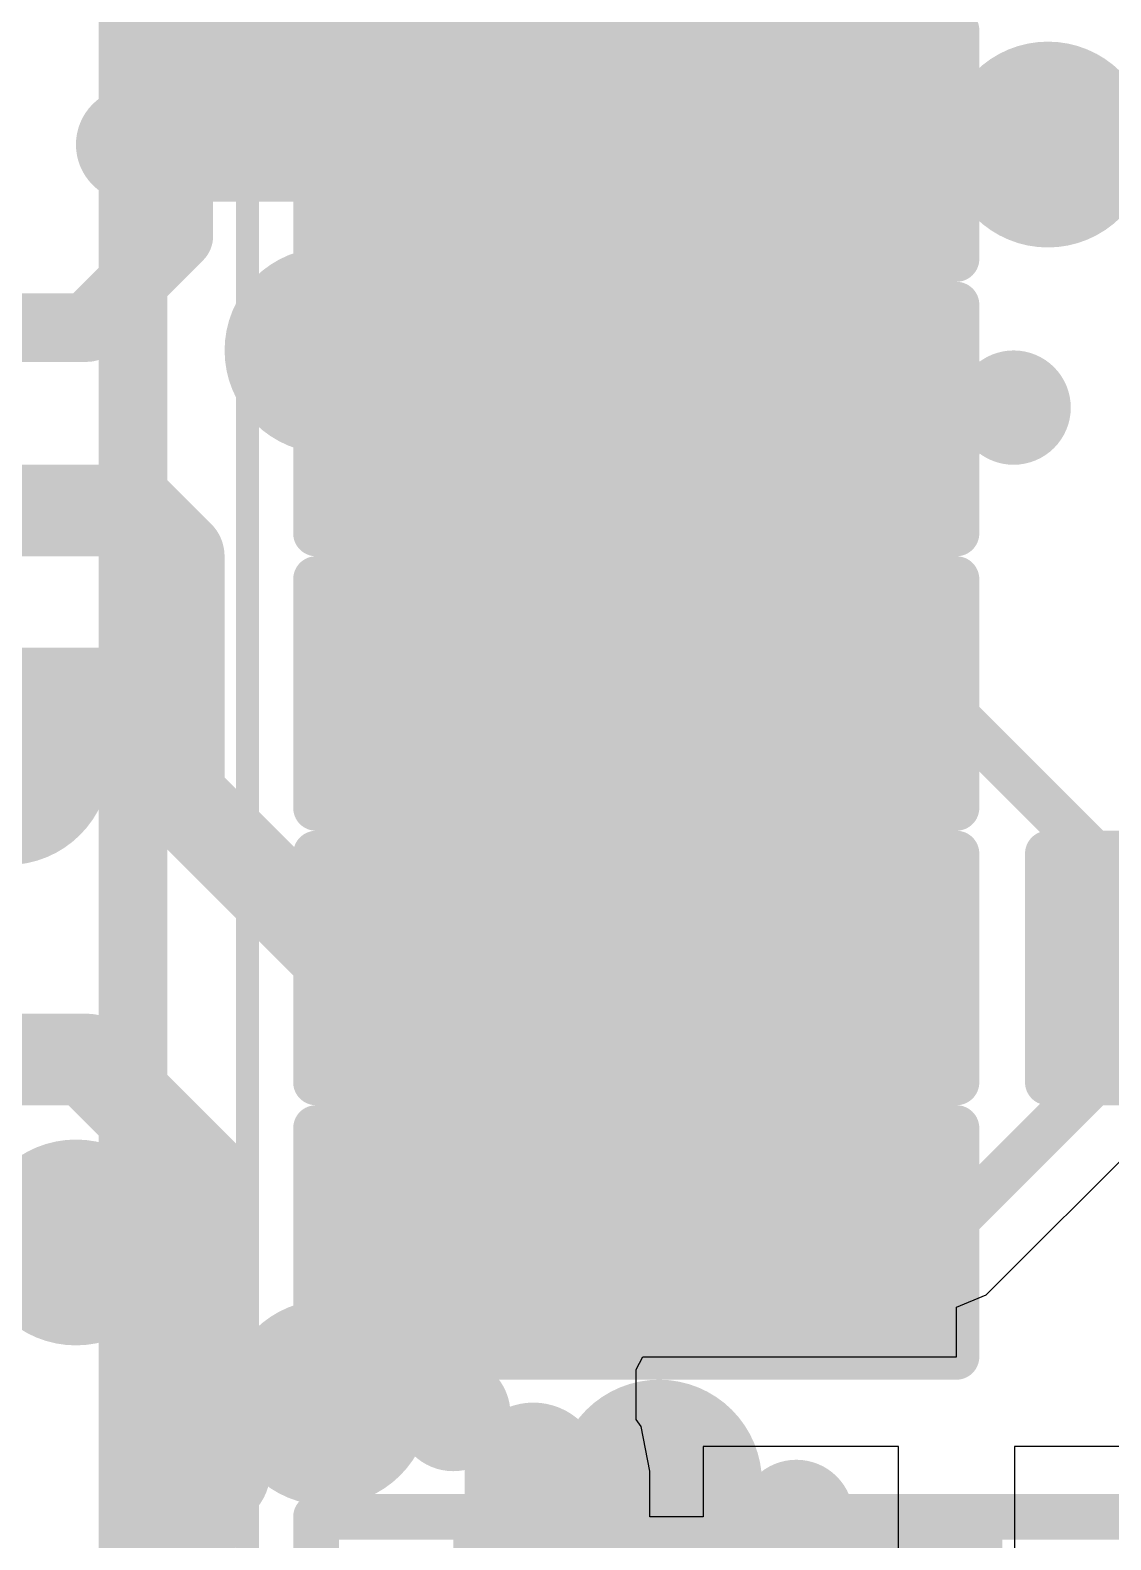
# Model space of a CAD drawing. Header units: millimetres. Extents: x 15 to 120, y 22 to 104.
# Drawn here: x 64.775 to 67.137, y 55.15 to 58.45 of the extents above; entities that cross this region are included whole.
import ezdxf

# ---------------------------------------------------------------- set-up
doc = ezdxf.new("R2010")
doc.units = ezdxf.units.MM
for name, color, linetype in [('Mechanical13', 56, 'Continuous'), ('Mechanical15', 56, 'Continuous'), ('MultiLayer', 9, 'Continuous'), ('TopLayer', 1, 'Continuous'), ('TopOverlay', 2, 'Continuous'), ('TopPaste', 8, 'Continuous'), ('TopSolder', 216, 'Continuous')]:
    doc.layers.add(name, color=color, linetype=linetype)

msp = doc.modelspace()

# ---------------------------------------------------------------- linework, layer by layer
at = {"layer": 'Mechanical13', "const_width": 0.0999998}
for points in [[(64.99999953999999, 53.00000322), (64.99999953999999, 67.00000315999999)], [(65.78500178, 58.03500203999999), (65.78500178, 58.36500392)], [(65.78500178, 58.36500392), (66.41500051999999, 58.36500392)], [(66.41500051999999, 58.03500203999999), (66.41500051999999, 58.36500392)], [(65.78500178, 58.03500203999999), (66.41500051999999, 58.03500203999999)], [(65.78499923999999, 57.43501086), (65.78499923999999, 57.76500765999999)], [(65.78499923999999, 57.76500765999999), (66.41502084, 57.76500765999999)], [(66.41502084, 57.43501086), (66.41502084, 57.76500765999999)], [(65.78499923999999, 57.43501086), (66.41502084, 57.43501086)], [(65.78500178, 57.16500124), (66.41500051999999, 57.16500124)], [(65.78500178, 56.83499936), (65.78500178, 57.16500124)], [(66.41500051999999, 56.83499936), (66.41500051999999, 57.16500124)], [(65.78500178, 56.83499936), (66.41500051999999, 56.83499936)], [(65.78502209999999, 56.56499228), (66.4149929, 56.56499228)], [(65.78502209999999, 56.23499547999999), (65.78502209999999, 56.56499228)], [(66.4149929, 56.23499547999999), (66.4149929, 56.56499228)], [(65.78502209999999, 56.23499547999999), (66.4149929, 56.23499547999999)], [(65.78499923999999, 55.63499668), (65.78499923999999, 55.96499856)], [(65.78499923999999, 55.96499856), (66.41499798, 55.96499856)], [(66.41499798, 55.63499668), (66.41499798, 55.96499856)], [(65.78499923999999, 55.63499668), (66.41499798, 55.63499668)], [(65.75000312, 55.150004), (66.85000346, 55.150004)], [(65.75000312, 54.55000519999999), (65.75000312, 55.150004)], [(66.85000346, 54.55000519999999), (66.85000346, 55.150004)]]:
    msp.add_lwpolyline(points, dxfattribs=at)
at = {"layer": 'Mechanical13', "const_width": 0.0499999}
for points in [[(65.76000309999999, 58.36500392, 1), (65.81000046, 58.36500392, 1)], [(65.76000309999999, 58.36500392, 1), (65.81000046, 58.36500392, 1)], [(66.39000184, 58.36500392, 1), (66.4399992, 58.36500392, 1)], [(66.39000184, 58.36500392, 1), (66.4399992, 58.36500392, 1)], [(65.76000309999999, 58.03500203999999, 1), (65.81000046, 58.03500203999999, 1)], [(65.76000309999999, 58.03500203999999, 1), (65.81000046, 58.03500203999999, 1)], [(66.39000184, 58.03500203999999, 1), (66.4399992, 58.03500203999999, 1)], [(66.39000184, 58.03500203999999, 1), (66.4399992, 58.03500203999999, 1)], [(65.76000056, 57.76500765999999, 1), (65.80999792, 57.76500765999999, 1)], [(65.76000056, 57.76500765999999, 1), (65.80999792, 57.76500765999999, 1)], [(66.39002216, 57.76500765999999, 1), (66.44001951999999, 57.76500765999999, 1)], [(66.39002216, 57.76500765999999, 1), (66.44001951999999, 57.76500765999999, 1)], [(65.76000056, 57.43501086, 1), (65.80999792, 57.43501086, 1)], [(65.76000056, 57.43501086, 1), (65.80999792, 57.43501086, 1)], [(66.39002216, 57.43501086, 1), (66.44001951999999, 57.43501086, 1)], [(66.39002216, 57.43501086, 1), (66.44001951999999, 57.43501086, 1)], [(65.76000309999999, 57.16500124, 1), (65.81000046, 57.16500124, 1)], [(65.76000309999999, 57.16500124, 1), (65.81000046, 57.16500124, 1)], [(66.39000184, 57.16500124, 1), (66.4399992, 57.16500124, 1)], [(66.39000184, 57.16500124, 1), (66.4399992, 57.16500124, 1)], [(65.76000309999999, 56.83499936, 1), (65.81000046, 56.83499936, 1)], [(65.76000309999999, 56.83499936, 1), (65.81000046, 56.83499936, 1)], [(66.39000184, 56.83499936, 1), (66.4399992, 56.83499936, 1)], [(66.39000184, 56.83499936, 1), (66.4399992, 56.83499936, 1)], [(65.76002342, 56.56499228, 1), (65.81002078, 56.56499228, 1)], [(65.76002342, 56.56499228, 1), (65.81002078, 56.56499228, 1)], [(66.38999421999999, 56.56499228, 1), (66.43999158, 56.56499228, 1)], [(66.38999421999999, 56.56499228, 1), (66.43999158, 56.56499228, 1)], [(65.76002342, 56.23499547999999, 1), (65.81002078, 56.23499547999999, 1)], [(65.76002342, 56.23499547999999, 1), (65.81002078, 56.23499547999999, 1)], [(66.38999421999999, 56.23499547999999, 1), (66.43999158, 56.23499547999999, 1)], [(66.38999421999999, 56.23499547999999, 1), (66.43999158, 56.23499547999999, 1)], [(65.76000056, 55.96499856, 1), (65.80999792, 55.96499856, 1)], [(65.76000056, 55.96499856, 1), (65.80999792, 55.96499856, 1)], [(66.3899993, 55.96499856, 1), (66.43999665999999, 55.96499856, 1)], [(66.3899993, 55.96499856, 1), (66.43999665999999, 55.96499856, 1)], [(65.76000056, 55.63499668, 1), (65.80999792, 55.63499668, 1)], [(65.76000056, 55.63499668, 1), (65.80999792, 55.63499668, 1)], [(66.3899993, 55.63499668, 1), (66.43999665999999, 55.63499668, 1)], [(66.3899993, 55.63499668, 1), (66.43999665999999, 55.63499668, 1)], [(65.72500443999999, 55.150004, 1), (65.7750018, 55.150004, 1)], [(65.72500443999999, 55.150004, 1), (65.7750018, 55.150004, 1)], [(66.82500478, 55.150004, 1), (66.87500213999999, 55.150004, 1)], [(66.82500478, 55.150004, 1), (66.87500213999999, 55.150004, 1)]]:
    msp.add_lwpolyline(points, format="xyb", close=True, dxfattribs=at)
at = {"layer": 'Mechanical15'}
for points, const_width in [([(65.25000158, 52.75000118), (65.25000158, 67.25000265999999)], 0.0499999), ([(65.40000128, 57.95000348), (65.40000128, 58.45000247999999)], 0.0999998), ([(65.40000128, 58.45000247999999), (66.80000102, 58.45000247999999)], 0.0999998), ([(66.80000102, 57.95000348), (66.80000102, 58.45000247999999)], 0.0999998), ([(66.09999988, 58.03500203999999), (66.09999988, 58.36500392)], 0.0999998), ([(65.93500148, 58.20000297999999), (66.26500082, 58.20000297999999)], 0.0999998), ([(65.40000128, 57.95000348), (66.80000102, 57.95000348)], 0.0999998), ([(65.39998604, 57.35002246), (65.39998604, 57.84999606)], 0.0999998), ([(65.39998604, 57.84999606), (66.79998324, 57.84999606)], 0.0999998), ([(66.79998324, 57.35002246), (66.79998324, 57.84999606)], 0.0999998), ([(66.10001004, 57.43501086), (66.10001004, 57.76500765999999)], 0.0999998), ([(65.93501164, 57.60000926), (66.26500844, 57.60000926)], 0.0999998), ([(65.39998604, 57.35002246), (66.79998324, 57.35002246)], 0.0999998), ([(65.40000128, 57.2499998), (66.80000102, 57.2499998)], 0.0999998), ([(65.40000128, 56.7500008), (65.40000128, 57.2499998)], 0.0999998), ([(66.80000102, 56.7500008), (66.80000102, 57.2499998)], 0.0999998), ([(66.10000242, 56.83499936), (66.10000242, 57.16500124)], 0.0999998), ([(65.93500148, 57.0000003), (66.26500082, 57.0000003)], 0.0999998), ([(65.40000128, 56.7500008), (66.80000102, 56.7500008)], 0.0999998), ([(65.4000089, 56.64998068), (66.80000609999999, 56.64998068)], 0.0999998), ([(65.4000089, 56.15000707999999), (65.4000089, 56.64998068)], 0.0999998), ([(66.80000609999999, 56.15000707999999), (66.80000609999999, 56.64998068)], 0.0999998), ([(67.00000315999999, 56.65000354), (68.40000289999999, 56.65000354)], 0.0999998), ([(67.00000315999999, 56.15000454), (67.00000315999999, 56.65000354)], 0.0999998), ([(66.09998209999999, 56.23499547999999), (66.09998209999999, 56.56499228)], 0.0999998), ([(65.93498369999999, 56.39999388), (66.2649805, 56.39999388)], 0.0999998), ([(65.4000089, 56.15000707999999), (66.80000609999999, 56.15000707999999)], 0.0999998), ([(67.00000315999999, 56.15000454), (68.40000289999999, 56.15000454)], 0.0999998), ([(65.39999874, 55.54999812), (65.39999874, 56.04999711999999)], 0.0999998), ([(65.39999874, 56.04999711999999), (66.79999848, 56.04999711999999)], 0.0999998), ([(66.79999848, 55.54999812), (66.79999848, 56.04999711999999)], 0.0999998), ([(66.09999988, 55.63499668), (66.09999988, 55.96499856)], 0.0999998), ([(65.93499894, 55.79999762), (66.26499828, 55.79999762)], 0.0999998), ([(65.39999874, 55.54999812), (66.79999848, 55.54999812)], 0.0999998), ([(65.40000382, 55.2000039), (67.20000275999999, 55.2000039)], 0.0999998), ([(65.40000382, 54.5000053), (65.40000382, 55.2000039)], 0.0999998), ([(66.30000202, 54.55000519999999), (66.30000202, 55.150004)], 0.0999998)]:
    msp.add_lwpolyline(points, dxfattribs=dict(at, const_width=const_width))
at = {"layer": 'Mechanical15', "const_width": 0.0499999}
for points in [[(65.3750026, 58.45000247999999, 1), (65.42499996, 58.45000247999999, 1)], [(65.3750026, 58.45000247999999, 1), (65.42499996, 58.45000247999999, 1)], [(66.77500234, 58.45000247999999, 1), (66.82499969999999, 58.45000247999999, 1)], [(66.77500234, 58.45000247999999, 1), (66.82499969999999, 58.45000247999999, 1)], [(66.0750012, 58.36500392, 1), (66.12499856, 58.36500392, 1)], [(65.9100028, 58.20000297999999, 1), (65.96000015999999, 58.20000297999999, 1)], [(66.24000214, 58.20000297999999, 1), (66.2899995, 58.20000297999999, 1)], [(66.0750012, 58.03500203999999, 1), (66.12499856, 58.03500203999999, 1)], [(65.3750026, 57.95000348, 1), (65.42499996, 57.95000348, 1)], [(65.3750026, 57.95000348, 1), (65.42499996, 57.95000348, 1)], [(66.77500234, 57.95000348, 1), (66.82499969999999, 57.95000348, 1)], [(66.77500234, 57.95000348, 1), (66.82499969999999, 57.95000348, 1)], [(65.37498735999999, 57.84999606, 1), (65.42498472, 57.84999606, 1)], [(65.37498735999999, 57.84999606, 1), (65.42498472, 57.84999606, 1)], [(66.77498456, 57.84999606, 1), (66.82498192, 57.84999606, 1)], [(66.77498456, 57.84999606, 1), (66.82498192, 57.84999606, 1)], [(66.07501135999999, 57.76500765999999, 1), (66.12500872, 57.76500765999999, 1)], [(65.91001296, 57.60000926, 1), (65.96001032, 57.60000926, 1)], [(66.24000975999999, 57.60000926, 1), (66.29000712, 57.60000926, 1)], [(66.07501135999999, 57.43501086, 1), (66.12500872, 57.43501086, 1)], [(65.37498735999999, 57.35002246, 1), (65.42498472, 57.35002246, 1)], [(65.37498735999999, 57.35002246, 1), (65.42498472, 57.35002246, 1)], [(66.77498456, 57.35002246, 1), (66.82498192, 57.35002246, 1)], [(66.77498456, 57.35002246, 1), (66.82498192, 57.35002246, 1)], [(65.3750026, 57.2499998, 1), (65.42499996, 57.2499998, 1)], [(65.3750026, 57.2499998, 1), (65.42499996, 57.2499998, 1)], [(66.77500234, 57.2499998, 1), (66.82499969999999, 57.2499998, 1)], [(66.77500234, 57.2499998, 1), (66.82499969999999, 57.2499998, 1)], [(66.07500374, 57.16500124, 1), (66.12500109999999, 57.16500124, 1)], [(65.9100028, 57.0000003, 1), (65.96000015999999, 57.0000003, 1)], [(66.24000214, 57.0000003, 1), (66.2899995, 57.0000003, 1)], [(66.07500374, 56.83499936, 1), (66.12500109999999, 56.83499936, 1)], [(65.3750026, 56.7500008, 1), (65.42499996, 56.7500008, 1)], [(65.3750026, 56.7500008, 1), (65.42499996, 56.7500008, 1)], [(66.77500234, 56.7500008, 1), (66.82499969999999, 56.7500008, 1)], [(66.77500234, 56.7500008, 1), (66.82499969999999, 56.7500008, 1)], [(65.37501022, 56.64998068, 1), (65.42500758, 56.64998068, 1)], [(65.37501022, 56.64998068, 1), (65.42500758, 56.64998068, 1)], [(66.77500742, 56.64998068, 1), (66.82500478, 56.64998068, 1)], [(66.77500742, 56.64998068, 1), (66.82500478, 56.64998068, 1)], [(66.97500448, 56.65000354, 1), (67.02500184, 56.65000354, 1)], [(66.97500448, 56.65000354, 1), (67.02500184, 56.65000354, 1)], [(66.07498342, 56.56499228, 1), (66.12498078, 56.56499228, 1)], [(65.90998502, 56.39999388, 1), (65.95998238, 56.39999388, 1)], [(66.23998182, 56.39999388, 1), (66.28997918, 56.39999388, 1)], [(66.07498342, 56.23499547999999, 1), (66.12498078, 56.23499547999999, 1)], [(65.37501022, 56.15000707999999, 1), (65.42500758, 56.15000707999999, 1)], [(65.37501022, 56.15000707999999, 1), (65.42500758, 56.15000707999999, 1)], [(66.77500742, 56.15000707999999, 1), (66.82500478, 56.15000707999999, 1)], [(66.77500742, 56.15000707999999, 1), (66.82500478, 56.15000707999999, 1)], [(66.97500448, 56.15000454, 1), (67.02500184, 56.15000454, 1)], [(66.97500448, 56.15000454, 1), (67.02500184, 56.15000454, 1)], [(65.37500005999999, 56.04999711999999, 1), (65.42499742, 56.04999711999999, 1)], [(65.37500005999999, 56.04999711999999, 1), (65.42499742, 56.04999711999999, 1)], [(66.7749998, 56.04999711999999, 1), (66.82499716, 56.04999711999999, 1)], [(66.7749998, 56.04999711999999, 1), (66.82499716, 56.04999711999999, 1)], [(66.0750012, 55.96499856, 1), (66.12499856, 55.96499856, 1)], [(65.91000025999999, 55.79999762, 1), (65.95999762, 55.79999762, 1)], [(66.23999959999999, 55.79999762, 1), (66.28999696, 55.79999762, 1)], [(66.0750012, 55.63499668, 1), (66.12499856, 55.63499668, 1)], [(65.37500005999999, 55.54999812, 1), (65.42499742, 55.54999812, 1)], [(65.37500005999999, 55.54999812, 1), (65.42499742, 55.54999812, 1)], [(66.7749998, 55.54999812, 1), (66.82499716, 55.54999812, 1)], [(66.7749998, 55.54999812, 1), (66.82499716, 55.54999812, 1)], [(65.37500514, 55.2000039, 1), (65.42500249999999, 55.2000039, 1)], [(65.37500514, 55.2000039, 1), (65.42500249999999, 55.2000039, 1)], [(66.27500334, 55.150004, 1), (66.32500069999999, 55.150004, 1)]]:
    msp.add_lwpolyline(points, format="xyb", close=True, dxfattribs=at)
at = {"layer": 'MultiLayer'}
for points, const_width in [([(65.08750254, 58.40000003999999, 1), (65.31250082, 58.40000003999999, 1)], 0.22499828), ([(66.88750402, 58.20000044, 1), (67.1125023, 58.20000044, 1)], 0.22499828), ([(64.9375003, 58.20000044, 1), (65.06249878, 58.20000044, 1)], 0.12499848), ([(65.33750203999999, 58.20000044, 1), (65.46250051999999, 58.20000044, 1)], 0.12499848), ([(65.81250236, 58.20000044, 1), (65.93750084, 58.20000044, 1)], 0.12499848), ([(66.38750248, 58.20000044, 1), (66.51250096, 58.20000044, 1)], 0.12499848), ([(66.61250076, 58.20000044, 1), (66.73749923999999, 58.20000044, 1)], 0.12499848), ([(66.0100915, 57.94758794, 1), (66.23508978, 57.94758794, 1)], 0.22499828), ([(65.31250082, 57.75000134, 1), (65.53749909999999, 57.75000134, 1)], 0.22499828), ([(65.63750144, 57.80000124, 1), (65.76249992, 57.80000124, 1)], 0.12499848), ([(66.53750217999999, 57.62500032, 1), (66.76250046, 57.62500032, 1)], 0.22499828), ([(66.8625028, 57.62500032, 1), (66.98750127999999, 57.62500032, 1)], 0.12499848), ([(66.8625028, 57.62500032, 1), (66.98750127999999, 57.62500032, 1)], 0.12499848), ([(65.6874988, 57.60000926, 1), (65.81249728, 57.60000926, 1)], 0.12499848), ([(65.66250266, 57.0000003, 1), (65.78750114, 57.0000003, 1)], 0.12499848), ([(64.61249968, 56.85000059999999, 1), (64.83749796, 56.85000059999999, 1)], 0.22499828), ([(65.68752166, 56.39999388, 1), (65.81252013999999, 56.39999388, 1)], 0.12499848), ([(66.38750248, 56.40000149999999, 1), (66.51250096, 56.40000149999999, 1)], 0.12499848), ([(66.33750257999999, 56.12500077999999, 1), (66.56250086, 56.12500077999999, 1)], 0.22499828), ([(64.76249938, 55.80000016, 1), (64.98749766, 55.80000016, 1)], 0.22499828), ([(65.08750254, 55.80000016, 1), (65.21250101999999, 55.80000016, 1)], 0.12499848), ([(65.6874988, 55.79999762, 1), (65.81249728, 55.79999762, 1)], 0.12499848), ([(65.31250082, 55.45000086, 1), (65.53749909999999, 55.45000086, 1)], 0.22499828), ([(65.63750144, 55.42499964, 1), (65.76249992, 55.42499964, 1)], 0.12499848), ([(66.03750063999999, 55.27499993999999, 1), (66.26249892, 55.27499993999999, 1)], 0.22499828), ([(65.11250122, 55.30000115999999, 1), (65.2374997, 55.30000115999999, 1)], 0.12499848), ([(65.81250236, 55.30000115999999, 1), (65.93750084, 55.30000115999999, 1)], 0.12499848), ([(66.38750248, 55.20000135999999, 1), (66.51250096, 55.20000135999999, 1)], 0.12499848)]:
    msp.add_lwpolyline(points, format="xyb", close=True, dxfattribs=dict(at, const_width=const_width))
at = {"layer": 'TopLayer'}
for p, q in [((66.8648015, 55.68519216), (67.32961388, 56.15000454)), ((66.79999848, 55.65834943999999), (66.8648015, 55.68519216)), ((66.79999848, 55.54999812), (66.79999848, 55.65834943999999)), ((66.09999988, 55.52249754), (66.11469885999999, 55.54999812)), ((66.11469885999999, 55.54999812), (66.79999848, 55.54999812)), ((66.09999734, 55.41325467999999), (66.09999988, 55.52249754)), ((66.11049516, 55.39754478), (66.09999734, 55.41325467999999)), ((66.12989822, 55.30000115999999), (66.11049516, 55.39754478)), ((66.67300356, 55.3540041), (66.24600416, 55.3540041)), ((66.24600416, 55.3540041), (66.24600416, 55.20000644)), ((66.67300356, 54.8500046), (66.67300356, 55.3540041)), ((67.35400296, 55.3540041), (66.92700356, 55.3540041)), ((66.92700356, 55.3540041), (66.92700356, 54.97700459999999)), ((66.12989822, 55.2000039), (66.12989822, 55.30000115999999)), ((66.20000222, 55.20000898), (66.12989822, 55.2000039)), ((66.20000222, 55.20000644), (66.20000222, 55.20000898)), ((66.24600416, 55.20000644), (66.20000222, 55.20000644))]:
    msp.add_line(p, q, dxfattribs=at)
for points, const_width in [([(65.10000441999999, 58.20000297999999), (65.10000441999999, 58.54145518)], 0.1499997), ([(65.10000188, 58.20000044), (65.10000441999999, 58.20000297999999)], 0.2499995), ([(65.10000441999999, 58.20000297999999), (65.75000057999999, 58.20000297999999)], 0.2499995), ([(66.45000172, 58.20000297999999), (67.674998, 58.20000297999999)], 0.2499995), ([(65.10000188, 58.00000084), (65.10000188, 58.20000044)], 0.1499997), ([(65.79999794, 58.20000297999999), (65.83750103999999, 58.16249988)], 0.0999998), ([(65.83750103999999, 58.16249988), (66.39999166, 57.60000926)], 0.0999998), ([(64.90000228, 57.80000124), (65.10000188, 58.00000084)], 0.1499997), ([(64.60000034, 57.80000124), (64.90000228, 57.80000124)], 0.1499997), ([(66.39999166, 57.60000926), (66.45002204, 57.60000926)], 0.0999998), ([(66.45002204, 57.00002061999999), (66.45002204, 57.60000926)], 0.0999998), ([(64.60000034, 57.40000204), (64.99999953999999, 57.40000204)], 0.1999996), ([(64.99999953999999, 57.40000204), (65.10000188, 57.29999969999999)], 0.1999996), ([(65.10000188, 57.0000003), (65.10000188, 57.29999969999999)], 0.1999996), ([(64.60000034, 57.00000283999999), (65.09999934, 57.00000283999999)], 0.1999996), ([(65.09999934, 57.00000283999999), (65.10000188, 57.0000003)], 0.1999996), ([(65.10000188, 56.77499948), (65.10000188, 57.0000003)], 0.1999996), ([(66.45000172, 57.0000003), (66.45002204, 57.00002061999999)], 0.0999998), ([(66.45000172, 57.0000003), (66.7500062, 57.0000003)], 0.0999998), ([(66.7500062, 57.0000003), (67.35000246, 56.40000404)], 0.0999998), ([(65.10000188, 56.77499948), (65.47500748, 56.39999388)], 0.1999996), ([(65.47500748, 56.39999388), (65.7500209, 56.39999388)], 0.1999996), ([(66.4499941, 56.39999388), (66.45000172, 56.40000149999999)], 0.2499995), ([(66.74999604, 55.79999762), (67.35000246, 56.40000404)], 0.0999998), ([(64.60000034, 56.2000019), (64.89999974, 56.2000019)], 0.1999996), ([(64.89999974, 56.2000019), (65.17500045999999, 55.92500118)], 0.1999996), ([(65.17500045999999, 55.30000115999999), (65.17500045999999, 55.92500118)], 0.1999996), ([(66.44999917999999, 55.79999762), (66.74999604, 55.79999762)], 0.0999998), ([(65.87500159999999, 54.92500318), (65.87500159999999, 55.30000115999999)], 0.2999994), ([(65.17500045999999, 55.22500004), (65.17500045999999, 55.30000115999999)], 0.1999996), ([(64.95000218, 55.00000176), (65.17500045999999, 55.22500004)], 0.1999996)]:
    msp.add_lwpolyline(points, dxfattribs=dict(at, const_width=const_width))
for points, const_width in [([(65.03750264, 58.20000044, 1), (65.16250112, 58.20000044, 1)], 0.12499848), ([(65.03750518, 58.20000297999999, 1), (65.16250366, 58.20000297999999, 1)], 0.12499848), ([(65.03750518, 58.20000297999999, 1), (65.16250366, 58.20000297999999, 1)], 0.12499848), ([(65.68750134, 58.20000297999999, 1), (65.81249982, 58.20000297999999, 1)], 0.12499848), ([(65.81250236, 58.20000044, 1), (65.93750084, 58.20000044, 1)], 0.12499848), ([(66.38750248, 58.20000297999999, 1), (66.51250096, 58.20000297999999, 1)], 0.12499848), ([(66.61250076, 58.20000044, 1), (66.73749923999999, 58.20000044, 1)], 0.12499848), ([(65.06250132, 58.20000044, 1), (65.13750243999999, 58.20000044, 1)], 0.07499858), ([(65.06250385999999, 58.20000297999999, 1), (65.13750498, 58.20000297999999, 1)], 0.07499858), ([(65.77499926, 58.20000297999999, 1), (65.82499662, 58.20000297999999, 1)], 0.0499999), ([(65.81250236, 58.16249988, 1), (65.86249972, 58.16249988, 1)], 0.0499999), ([(65.81250236, 58.16249988, 1), (65.86249972, 58.16249988, 1)], 0.0499999), ([(65.06250132, 58.00000084, 1), (65.13750243999999, 58.00000084, 1)], 0.07499858), ([(65.06250132, 58.00000084, 1), (65.13750243999999, 58.00000084, 1)], 0.07499858), ([(64.86250172, 57.80000124, 1), (64.93750284, 57.80000124, 1)], 0.07499858), ([(64.86250172, 57.80000124, 1), (64.93750284, 57.80000124, 1)], 0.07499858), ([(65.6874988, 57.60000926, 1), (65.81249728, 57.60000926, 1)], 0.12499848), ([(66.37499298, 57.60000926, 1), (66.42499034, 57.60000926, 1)], 0.0499999), ([(66.37499298, 57.60000926, 1), (66.42499034, 57.60000926, 1)], 0.0499999), ([(66.42502336, 57.60000926, 1), (66.47502071999999, 57.60000926, 1)], 0.0499999), ([(66.42502336, 57.60000926, 1), (66.47502071999999, 57.60000926, 1)], 0.0499999), ([(64.94999964, 57.40000204, 1), (65.04999944, 57.40000204, 1)], 0.0999998), ([(64.94999964, 57.40000204, 1), (65.04999944, 57.40000204, 1)], 0.0999998), ([(65.05000197999999, 57.29999969999999, 1), (65.15000178, 57.29999969999999, 1)], 0.0999998), ([(65.05000197999999, 57.29999969999999, 1), (65.15000178, 57.29999969999999, 1)], 0.0999998), ([(65.66250266, 57.0000003, 1), (65.78750114, 57.0000003, 1)], 0.12499848), ([(65.04999944, 57.00000283999999, 1), (65.14999924, 57.00000283999999, 1)], 0.0999998), ([(65.04999944, 57.00000283999999, 1), (65.14999924, 57.00000283999999, 1)], 0.0999998), ([(65.05000197999999, 57.0000003, 1), (65.15000178, 57.0000003, 1)], 0.0999998), ([(65.05000197999999, 57.0000003, 1), (65.15000178, 57.0000003, 1)], 0.0999998), ([(65.05000197999999, 57.0000003, 1), (65.15000178, 57.0000003, 1)], 0.0999998), ([(66.42500303999999, 57.0000003, 1), (66.4750004, 57.0000003, 1)], 0.0499999), ([(66.42500303999999, 57.0000003, 1), (66.4750004, 57.0000003, 1)], 0.0499999), ([(66.42502336, 57.00002061999999, 1), (66.47502071999999, 57.00002061999999, 1)], 0.0499999), ([(66.42502336, 57.00002061999999, 1), (66.47502071999999, 57.00002061999999, 1)], 0.0499999), ([(66.72500751999999, 57.0000003, 1), (66.77500488, 57.0000003, 1)], 0.0499999), ([(66.72500751999999, 57.0000003, 1), (66.77500488, 57.0000003, 1)], 0.0499999), ([(65.05000197999999, 56.77499948, 1), (65.15000178, 56.77499948, 1)], 0.0999998), ([(65.05000197999999, 56.77499948, 1), (65.15000178, 56.77499948, 1)], 0.0999998), ([(65.42500758, 56.39999388, 1), (65.52500737999999, 56.39999388, 1)], 0.0999998), ([(65.42500758, 56.39999388, 1), (65.52500737999999, 56.39999388, 1)], 0.0999998), ([(65.68752166, 56.39999388, 1), (65.81252013999999, 56.39999388, 1)], 0.12499848), ([(65.70002099999999, 56.39999388, 1), (65.8000208, 56.39999388, 1)], 0.0999998), ([(66.38749485999999, 56.39999388, 1), (66.51249333999999, 56.39999388, 1)], 0.12499848), ([(66.38750248, 56.40000149999999, 1), (66.51250096, 56.40000149999999, 1)], 0.12499848), ([(66.38750248, 56.40000149999999, 1), (66.51250096, 56.40000149999999, 1)], 0.12499848), ([(64.84999984, 56.2000019, 1), (64.94999964, 56.2000019, 1)], 0.0999998), ([(64.84999984, 56.2000019, 1), (64.94999964, 56.2000019, 1)], 0.0999998), ([(65.12500055999999, 55.92500118, 1), (65.22500036, 55.92500118, 1)], 0.0999998), ([(65.12500055999999, 55.92500118, 1), (65.22500036, 55.92500118, 1)], 0.0999998), ([(65.6874988, 55.79999762, 1), (65.81249728, 55.79999762, 1)], 0.12499848), ([(66.4250005, 55.79999762, 1), (66.47499786, 55.79999762, 1)], 0.0499999), ([(66.72499736, 55.79999762, 1), (66.77499472, 55.79999762, 1)], 0.0499999), ([(66.72499736, 55.79999762, 1), (66.77499472, 55.79999762, 1)], 0.0499999), ([(65.80000301999999, 55.30000115999999, 1), (65.95000017999999, 55.30000115999999, 1)], 0.1499997), ([(65.11250122, 55.30000115999999, 1), (65.2374997, 55.30000115999999, 1)], 0.12499848), ([(65.81250236, 55.30000115999999, 1), (65.93750084, 55.30000115999999, 1)], 0.12499848), ([(65.12500055999999, 55.30000115999999, 1), (65.22500036, 55.30000115999999, 1)], 0.0999998), ([(65.12500055999999, 55.30000115999999, 1), (65.22500036, 55.30000115999999, 1)], 0.0999998), ([(65.12500055999999, 55.22500004, 1), (65.22500036, 55.22500004, 1)], 0.0999998), ([(65.12500055999999, 55.22500004, 1), (65.22500036, 55.22500004, 1)], 0.0999998)]:
    msp.add_lwpolyline(points, format="xyb", close=True, dxfattribs=dict(at, const_width=const_width))
for points in [[(66.00000007999999, 58.05000328), (66.00000007999999, 58.35000268), (65.50000107999999, 58.05000328), (65.50000107999999, 58.35000268)], [(66.70000121999999, 58.05000328), (66.70000121999999, 58.35000268), (66.20000222, 58.05000328), (66.20000222, 58.35000268)], [(65.49999853999999, 57.75000896), (65.49999853999999, 57.45000956), (65.99999754, 57.75000896), (65.99999754, 57.45000956)], [(66.20002253999999, 57.75000896), (66.20002253999999, 57.45000956), (66.70002154, 57.75000896), (66.70002154, 57.45000956)], [(65.50000107999999, 57.15), (65.50000107999999, 56.85000059999999), (66.00000007999999, 57.15), (66.00000007999999, 56.85000059999999)], [(66.20000222, 57.15), (66.20000222, 56.85000059999999), (66.70000121999999, 57.15), (66.70000121999999, 56.85000059999999)], [(66.0000204, 56.24999417999999), (66.0000204, 56.54999358), (65.5000214, 56.24999417999999), (65.5000214, 56.54999358)], [(66.6999936, 56.24999417999999), (66.6999936, 56.54999358), (66.1999946, 56.24999417999999), (66.1999946, 56.54999358)], [(67.60000196, 56.25000434), (67.60000196, 56.55000373999999), (67.10000296, 56.25000434), (67.10000296, 56.55000373999999)], [(65.49999853999999, 55.94999731999999), (65.49999853999999, 55.64999792), (65.99999754, 55.94999731999999), (65.99999754, 55.64999792)], [(66.19999967999999, 55.94999731999999), (66.19999967999999, 55.64999792), (66.69999868, 55.94999731999999), (66.69999868, 55.64999792)]]:
    msp.add_solid(points, dxfattribs=at)
at = {"layer": 'TopOverlay', "const_width": 0.1499997}
msp.add_lwpolyline([(65.00000208, 53.30000516), (65.00000208, 67.00000315999999)], dxfattribs=at)
at = {"layer": 'TopPaste'}
for points in [[(66.00000007999999, 58.05000328), (66.00000007999999, 58.35000268), (65.50000107999999, 58.05000328), (65.50000107999999, 58.35000268)], [(66.00000007999999, 58.05000328), (66.00000007999999, 58.35000268), (65.50000107999999, 58.05000328), (65.50000107999999, 58.35000268)], [(66.70000121999999, 58.05000328), (66.70000121999999, 58.35000268), (66.20000222, 58.05000328), (66.20000222, 58.35000268)], [(66.70000121999999, 58.05000328), (66.70000121999999, 58.35000268), (66.20000222, 58.05000328), (66.20000222, 58.35000268)], [(65.49999853999999, 57.75000896), (65.49999853999999, 57.45000956), (65.99999754, 57.75000896), (65.99999754, 57.45000956)], [(65.49999853999999, 57.75000896), (65.49999853999999, 57.45000956), (65.99999754, 57.75000896), (65.99999754, 57.45000956)], [(66.20002253999999, 57.75000896), (66.20002253999999, 57.45000956), (66.70002154, 57.75000896), (66.70002154, 57.45000956)], [(66.20002253999999, 57.75000896), (66.20002253999999, 57.45000956), (66.70002154, 57.75000896), (66.70002154, 57.45000956)], [(65.50000107999999, 57.15), (65.50000107999999, 56.85000059999999), (66.00000007999999, 57.15), (66.00000007999999, 56.85000059999999)], [(65.50000107999999, 57.15), (65.50000107999999, 56.85000059999999), (66.00000007999999, 57.15), (66.00000007999999, 56.85000059999999)], [(66.20000222, 57.15), (66.20000222, 56.85000059999999), (66.70000121999999, 57.15), (66.70000121999999, 56.85000059999999)], [(66.20000222, 57.15), (66.20000222, 56.85000059999999), (66.70000121999999, 57.15), (66.70000121999999, 56.85000059999999)], [(66.0000204, 56.24999417999999), (66.0000204, 56.54999358), (65.5000214, 56.24999417999999), (65.5000214, 56.54999358)], [(66.0000204, 56.24999417999999), (66.0000204, 56.54999358), (65.5000214, 56.24999417999999), (65.5000214, 56.54999358)], [(66.6999936, 56.24999417999999), (66.6999936, 56.54999358), (66.1999946, 56.24999417999999), (66.1999946, 56.54999358)], [(66.6999936, 56.24999417999999), (66.6999936, 56.54999358), (66.1999946, 56.24999417999999), (66.1999946, 56.54999358)], [(67.60000196, 56.25000434), (67.60000196, 56.55000373999999), (67.10000296, 56.25000434), (67.10000296, 56.55000373999999)], [(67.60000196, 56.25000434), (67.60000196, 56.55000373999999), (67.10000296, 56.25000434), (67.10000296, 56.55000373999999)], [(65.49999853999999, 55.94999731999999), (65.49999853999999, 55.64999792), (65.99999754, 55.94999731999999), (65.99999754, 55.64999792)], [(65.49999853999999, 55.94999731999999), (65.49999853999999, 55.64999792), (65.99999754, 55.94999731999999), (65.99999754, 55.64999792)], [(66.19999967999999, 55.94999731999999), (66.19999967999999, 55.64999792), (66.69999868, 55.94999731999999), (66.69999868, 55.64999792)], [(66.19999967999999, 55.94999731999999), (66.19999967999999, 55.64999792), (66.69999868, 55.94999731999999), (66.69999868, 55.64999792)]]:
    msp.add_solid(points, dxfattribs=at)
at = {"layer": 'TopSolder'}
for points in [[(66.04999998, 58.00000338), (66.04999998, 58.40000258), (65.45000118, 58.00000338), (65.45000118, 58.40000258)], [(66.04999998, 58.00000338), (66.04999998, 58.40000258), (65.45000118, 58.00000338), (65.45000118, 58.40000258)], [(66.75000112, 58.00000338), (66.75000112, 58.40000258), (66.15000232, 58.00000338), (66.15000232, 58.40000258)], [(66.75000112, 58.00000338), (66.75000112, 58.40000258), (66.15000232, 58.00000338), (66.15000232, 58.40000258)], [(65.44999863999999, 57.80000886), (65.44999863999999, 57.40000965999999), (66.04999744, 57.80000886), (66.04999744, 57.40000965999999)], [(65.44999863999999, 57.80000886), (65.44999863999999, 57.40000965999999), (66.04999744, 57.80000886), (66.04999744, 57.40000965999999)], [(66.15002264, 57.80000886), (66.15002264, 57.40000965999999), (66.75002144, 57.80000886), (66.75002144, 57.40000965999999)], [(66.15002264, 57.80000886), (66.15002264, 57.40000965999999), (66.75002144, 57.80000886), (66.75002144, 57.40000965999999)], [(65.45000118, 57.19999989999999), (65.45000118, 56.8000007), (66.04999998, 57.19999989999999), (66.04999998, 56.8000007)], [(65.45000118, 57.19999989999999), (65.45000118, 56.8000007), (66.04999998, 57.19999989999999), (66.04999998, 56.8000007)], [(66.15000232, 57.19999989999999), (66.15000232, 56.8000007), (66.75000112, 57.19999989999999), (66.75000112, 56.8000007)], [(66.15000232, 57.19999989999999), (66.15000232, 56.8000007), (66.75000112, 57.19999989999999), (66.75000112, 56.8000007)], [(66.0500203, 56.19999428), (66.0500203, 56.59999347999999), (65.45002149999999, 56.19999428), (65.45002149999999, 56.59999347999999)], [(66.0500203, 56.19999428), (66.0500203, 56.59999347999999), (65.45002149999999, 56.19999428), (65.45002149999999, 56.59999347999999)], [(66.7499935, 56.19999428), (66.7499935, 56.59999347999999), (66.1499947, 56.19999428), (66.1499947, 56.59999347999999)], [(66.7499935, 56.19999428), (66.7499935, 56.59999347999999), (66.1499947, 56.19999428), (66.1499947, 56.59999347999999)], [(67.65000186, 56.20000443999999), (67.65000186, 56.60000364), (67.05000306, 56.20000443999999), (67.05000306, 56.60000364)], [(67.65000186, 56.20000443999999), (67.65000186, 56.60000364), (67.05000306, 56.20000443999999), (67.05000306, 56.60000364)], [(65.44999863999999, 55.99999722), (65.44999863999999, 55.59999801999999), (66.04999744, 55.99999722), (66.04999744, 55.59999801999999)], [(65.44999863999999, 55.99999722), (65.44999863999999, 55.59999801999999), (66.04999744, 55.99999722), (66.04999744, 55.59999801999999)], [(66.14999978, 55.99999722), (66.14999978, 55.59999801999999), (66.74999858, 55.99999722), (66.74999858, 55.59999801999999)], [(66.14999978, 55.99999722), (66.14999978, 55.59999801999999), (66.74999858, 55.99999722), (66.74999858, 55.59999801999999)]]:
    msp.add_solid(points, dxfattribs=at)

doc.saveas('drawing.dxf')
